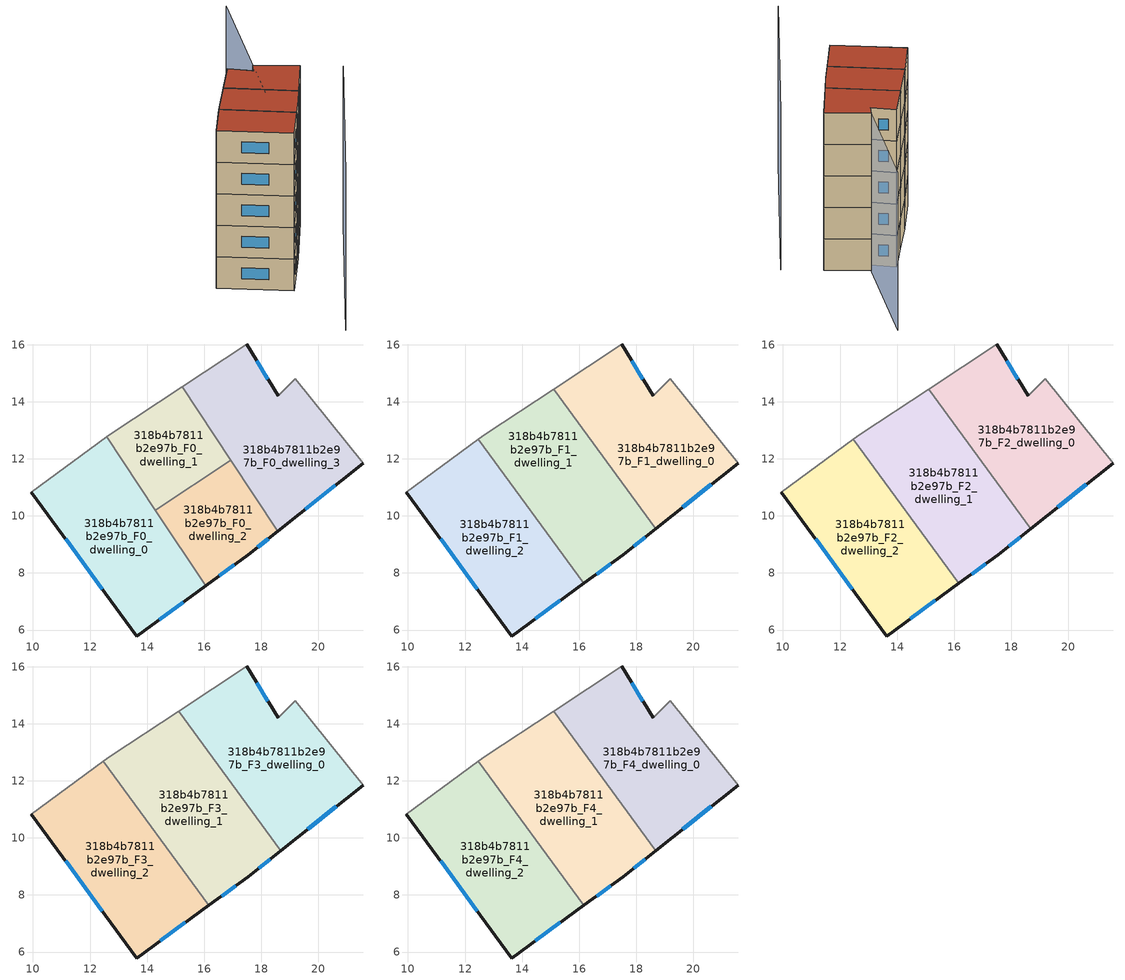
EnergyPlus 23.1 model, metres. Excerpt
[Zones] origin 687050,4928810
318b4b7811b2e97b_F0_dwelling_0
 floor ground (EU_floor_Construction): 12.59,12.77 16.05,7.55 13.64,5.79 9.95,10.83 z0
 wall outside (EU_wall_Construction): 9.95,10.83 13.64,5.79 16.05,7.55 z0:3
 wall adiabatic (EU_wall_Construction): 12.59,12.77 9.95,10.83 z0:3
 wall to 318b4b7811b2e97b_F0_dwelling_2 (EU_wall_Construction): 16.05,7.55 14.29,10.2 z0:3
 wall to 318b4b7811b2e97b_F0_dwelling_1 (EU_wall_Construction): 14.29,10.2 12.59,12.77 z0:3
 window (EU_Window_Construction): 14.42,6.36 15.26,6.98 / 11.15,9.19 12.44,7.43 z0.98:2.02
318b4b7811b2e97b_F0_dwelling_1
 floor ground (EU_floor_Construction): 15.22,14.52 16.93,11.94 14.29,10.2 12.59,12.77 12.71,12.86 z0
 wall to 318b4b7811b2e97b_F0_dwelling_2 (EU_wall_Construction): 14.29,10.2 16.93,11.94 z0:3
 wall adiabatic (EU_wall_Construction): 15.22,14.52 12.71,12.86 12.59,12.77 z0:3
 wall to 318b4b7811b2e97b_F0_dwelling_3 (EU_wall_Construction): 16.93,11.94 15.22,14.52 z0:3
318b4b7811b2e97b_F0_dwelling_2
 floor ground (EU_floor_Construction): 16.93,11.94 18.57,9.46 17.55,8.64 16.05,7.55 14.29,10.2 z0
 wall outside (EU_wall_Construction): 16.05,7.55 17.55,8.64 18.57,9.46 z0:3
 wall to 318b4b7811b2e97b_F0_dwelling_3 (EU_wall_Construction): 18.57,9.46 16.93,11.94 z0:3
 window (EU_Window_Construction): 17.88,8.91 18.24,9.2 / 16.53,7.9 17.06,8.29 z0.98:2.02
318b4b7811b2e97b_F0_dwelling_3
 floor ground (EU_floor_Construction): 19.19,14.81 21.56,11.85 18.57,9.46 15.22,14.52 17.48,16.02 18.58,14.2 z0
 wall outside (EU_wall_Construction): 18.57,9.46 21.56,11.85 / 18.58,14.2 17.48,16.02 z0:3
 wall adiabatic (EU_wall_Construction): 17.48,16.02 15.22,14.52 / 21.56,11.85 19.19,14.81 18.58,14.2 z0:3
 window (EU_Window_Construction): 19.55,10.24 20.59,11.07 / 18.23,14.79 17.84,15.43 z0.98:2.02
318b4b7811b2e97b_F1_dwelling_0
 floor to 318b4b7811b2e97b_F0_dwelling_3 (EU_floor_Construction): 19.19,14.81 21.56,11.85 18.68,9.55 16.9,11.98 15.22,14.52 17.48,16.02 18.58,14.2 z3
 floor to 318b4b7811b2e97b_F0_dwelling_1 (EU_floor_Construction): 15.22,14.52 16.9,11.98 15.1,14.44 z3
 wall outside (EU_wall_Construction): 18.68,9.55 21.56,11.85 / 18.58,14.2 17.48,16.02 z3:6
 wall adiabatic (EU_wall_Construction): 21.56,11.85 19.19,14.81 18.58,14.2 / 17.48,16.02 15.1,14.44 z3:6
 wall to 318b4b7811b2e97b_F1_dwelling_1 (EU_wall_Construction): 15.1,14.44 18.68,9.55 z3:6
 window (EU_Window_Construction): 19.62,10.3 20.63,11.1 / 18.23,14.79 17.84,15.43 z3.98:5.02
318b4b7811b2e97b_F1_dwelling_1
 floor to 318b4b7811b2e97b_F0_dwelling_1 (EU_floor_Construction): 15.1,14.44 16.91,11.98 16.93,11.94 14.29,10.2 12.59,12.77 12.71,12.86 z3
 floor to 318b4b7811b2e97b_F0_dwelling_2 (EU_floor_Construction): 16.93,11.94 18.57,9.46 17.55,8.64 16.16,7.64 14.32,10.16 14.29,10.2 z3
 floor to 318b4b7811b2e97b_F0_dwelling_0 (EU_floor_Construction): 12.59,12.77 14.32,10.16 12.47,12.68 z3
 floor to 318b4b7811b2e97b_F0_dwelling_3 (EU_floor_Construction): 16.91,11.98 18.68,9.55 18.57,9.46 z3
 wall outside (EU_wall_Construction): 16.16,7.64 17.55,8.64 18.68,9.55 z3:6
 wall adiabatic (EU_wall_Construction): 15.1,14.44 12.71,12.86 12.47,12.68 z3:6
 wall to 318b4b7811b2e97b_F1_dwelling_2 (EU_wall_Construction): 12.47,12.68 16.16,7.64 z3:6
 window (EU_Window_Construction): 17.92,8.94 18.31,9.26 / 16.61,7.96 17.1,8.31 z3.98:5.02
318b4b7811b2e97b_F1_dwelling_2
 floor to 318b4b7811b2e97b_F0_dwelling_0 (EU_floor_Construction): 14.32,10.16 16.04,7.55 13.64,5.79 9.95,10.83 12.47,12.68 z3
 floor to 318b4b7811b2e97b_F0_dwelling_2 (EU_floor_Construction): 14.32,10.16 16.16,7.64 16.04,7.55 z3
 wall outside (EU_wall_Construction): 9.95,10.83 13.64,5.79 16.16,7.64 z3:6
 wall adiabatic (EU_wall_Construction): 12.47,12.68 9.95,10.83 z3:6
 window (EU_Window_Construction): 14.46,6.39 15.34,7.04 / 11.15,9.19 12.44,7.43 z3.98:5.02
318b4b7811b2e97b_F2_dwelling_0
 floor to 318b4b7811b2e97b_F1_dwelling_0 (EU_floor_Construction): 19.19,14.81 21.56,11.85 18.68,9.55 15.1,14.44 17.48,16.02 18.58,14.2 z6
 wall outside (EU_wall_Construction): 18.68,9.55 21.56,11.85 / 18.58,14.2 17.48,16.02 z6:9
 wall adiabatic (EU_wall_Construction): 21.56,11.85 19.19,14.81 18.58,14.2 / 17.48,16.02 15.1,14.44 z6:9
 wall to 318b4b7811b2e97b_F2_dwelling_1 (EU_wall_Construction): 15.1,14.44 18.68,9.55 z6:9
 window (EU_Window_Construction): 19.62,10.3 20.63,11.1 / 18.23,14.79 17.84,15.43 z6.98:8.02
318b4b7811b2e97b_F2_dwelling_1
 floor to 318b4b7811b2e97b_F1_dwelling_1 (EU_floor_Construction): 15.1,14.44 18.68,9.55 17.55,8.64 16.16,7.64 12.47,12.68 12.71,12.86 z6
 wall outside (EU_wall_Construction): 16.16,7.64 17.55,8.64 18.68,9.55 z6:9
 wall adiabatic (EU_wall_Construction): 15.1,14.44 12.71,12.86 12.47,12.68 z6:9
 wall to 318b4b7811b2e97b_F2_dwelling_2 (EU_wall_Construction): 12.47,12.68 16.16,7.64 z6:9
 window (EU_Window_Construction): 17.92,8.94 18.31,9.26 / 16.61,7.96 17.1,8.31 z6.98:8.02
318b4b7811b2e97b_F2_dwelling_2
 floor to 318b4b7811b2e97b_F1_dwelling_2 (EU_floor_Construction): 12.47,12.68 16.16,7.64 13.64,5.79 9.95,10.83 z6
 wall outside (EU_wall_Construction): 9.95,10.83 13.64,5.79 16.16,7.64 z6:9
 wall adiabatic (EU_wall_Construction): 12.47,12.68 9.95,10.83 z6:9
 window (EU_Window_Construction): 14.46,6.39 15.34,7.04 / 11.15,9.19 12.44,7.43 z6.98:8.02
318b4b7811b2e97b_F3_dwelling_0
 floor to 318b4b7811b2e97b_F2_dwelling_0 (EU_floor_Construction): 19.19,14.81 21.56,11.85 18.68,9.55 15.1,14.44 17.48,16.02 18.58,14.2 z9
 wall outside (EU_wall_Construction): 18.68,9.55 21.56,11.85 / 18.58,14.2 17.48,16.02 z9:12
 wall adiabatic (EU_wall_Construction): 21.56,11.85 19.19,14.81 18.58,14.2 / 17.48,16.02 15.1,14.44 z9:12
 wall to 318b4b7811b2e97b_F3_dwelling_1 (EU_wall_Construction): 15.1,14.44 18.68,9.55 z9:12
 window (EU_Window_Construction): 19.62,10.3 20.63,11.1 / 18.23,14.79 17.84,15.43 z9.98:11.02
318b4b7811b2e97b_F3_dwelling_1
 floor to 318b4b7811b2e97b_F2_dwelling_1 (EU_floor_Construction): 15.1,14.44 18.68,9.55 17.55,8.64 16.16,7.64 12.47,12.68 12.71,12.86 z9
 wall outside (EU_wall_Construction): 16.16,7.64 17.55,8.64 18.68,9.55 z9:12
 wall adiabatic (EU_wall_Construction): 15.1,14.44 12.71,12.86 12.47,12.68 z9:12
 wall to 318b4b7811b2e97b_F3_dwelling_2 (EU_wall_Construction): 12.47,12.68 16.16,7.64 z9:12
 window (EU_Window_Construction): 17.92,8.94 18.31,9.26 / 16.61,7.96 17.1,8.31 z9.98:11.02
318b4b7811b2e97b_F3_dwelling_2
 floor to 318b4b7811b2e97b_F2_dwelling_2 (EU_floor_Construction): 12.47,12.68 16.16,7.64 13.64,5.79 9.95,10.83 z9
 wall outside (EU_wall_Construction): 9.95,10.83 13.64,5.79 16.16,7.64 z9:12
 wall adiabatic (EU_wall_Construction): 12.47,12.68 9.95,10.83 z9:12
 window (EU_Window_Construction): 14.46,6.39 15.34,7.04 / 11.15,9.19 12.44,7.43 z9.98:11.02
318b4b7811b2e97b_F4_dwelling_0
 floor to 318b4b7811b2e97b_F3_dwelling_0 (EU_floor_Construction): 19.19,14.81 21.56,11.85 18.68,9.55 15.1,14.44 17.48,16.02 18.58,14.2 z12
 wall outside (EU_wall_Construction): 18.68,9.55 21.56,11.85 / 18.58,14.2 17.48,16.02 z12:15
 wall adiabatic (EU_wall_Construction): 21.56,11.85 19.19,14.81 18.58,14.2 / 17.48,16.02 15.1,14.44 z12:15
 wall to 318b4b7811b2e97b_F4_dwelling_1 (EU_wall_Construction): 15.1,14.44 18.68,9.55 z12:15
 window (EU_Window_Construction): 19.62,10.3 20.63,11.1 / 18.23,14.79 17.84,15.43 z12.98:14.02
 roof outside (EU_roof_Construction): 21.56,11.85 19.19,14.81 18.58,14.2 17.48,16.02 15.1,14.44 18.68,9.55 z15
318b4b7811b2e97b_F4_dwelling_1
 floor to 318b4b7811b2e97b_F3_dwelling_1 (EU_floor_Construction): 15.1,14.44 18.68,9.55 17.55,8.64 16.16,7.64 12.47,12.68 12.71,12.86 z12
 wall outside (EU_wall_Construction): 16.16,7.64 17.55,8.64 18.68,9.55 z12:15
 wall adiabatic (EU_wall_Construction): 15.1,14.44 12.71,12.86 12.47,12.68 z12:15
 wall to 318b4b7811b2e97b_F4_dwelling_2 (EU_wall_Construction): 12.47,12.68 16.16,7.64 z12:15
 window (EU_Window_Construction): 17.92,8.94 18.31,9.26 / 16.61,7.96 17.1,8.31 z12.98:14.02
 roof outside (EU_roof_Construction): 17.55,8.64 18.68,9.55 15.1,14.44 12.71,12.86 12.47,12.68 16.16,7.64 z15
318b4b7811b2e97b_F4_dwelling_2
 floor to 318b4b7811b2e97b_F3_dwelling_2 (EU_floor_Construction): 12.47,12.68 16.16,7.64 13.64,5.79 9.95,10.83 z12
 wall outside (EU_wall_Construction): 9.95,10.83 13.64,5.79 16.16,7.64 z12:15
 wall adiabatic (EU_wall_Construction): 12.47,12.68 9.95,10.83 z12:15
 window (EU_Window_Construction): 14.46,6.39 15.34,7.04 / 11.15,9.19 12.44,7.43 z12.98:14.02
 roof outside (EU_roof_Construction): 16.16,7.64 12.47,12.68 9.95,10.83 13.64,5.79 z15
shading: 11.89,-1.06 23.7,9.16 / 16.7,11.41 24.49,22.04 z0:15
[Building]
EU S2 Campaign: North Axis=0; Terrain=City; Solar Distribution=FullExterior
[Site:Location]
Bologna: Latitude=44.5; Longitude=11.25; Time Zone=1; Elevation=37
[SizingPeriod:WeatherFileDays]
AnnualSizingPeriod: Begin Month=1; Begin Day of Month=1; End Month=12; End Day of Month=31; Day of Week for Start Day=Monday; Use Weather File Daylight Saving Period=No; Use Weather File Rain and Snow Indicators=No
[MATERIAL]
EU_InternalMass_Material: Roughness=MediumRough; Thickness=0.1; Conductivity=1; Density=1800; Specific Heat=900; Thermal Absorptance=0.9; Solar Absorptance=0.7; Visible Absorptance=0.7
[MATERIAL:NOMASS] Roughness=MediumRough; Thermal Absorptance=0.9; Solar Absorptance=0.7; Visible Absorptance=0.7
Name | Thermal Resistance
EU_wall_NoMass | 0.905828
EU_roof_NoMass | 0.37593
EU_floor_NoMass | 0.67114
[WINDOWMATERIAL:SIMPLEGLAZINGSYSTEM]
EU_Window_SimpleGlazing: UFactor=4.52486; Solar Heat Gain Coefficient=0.85; Visible Transmittance=0.85
[CONSTRUCTION]
EU_wall_Construction: EU_wall_NoMass
EU_roof_Construction: EU_roof_NoMass
EU_floor_Construction: EU_floor_NoMass
EU_InternalMass_Construction: EU_InternalMass_Material
EU_Window_Construction: EU_Window_SimpleGlazing
[ZONE] Type=1; Multiplier=1; Ceiling Height=autocalculate; Floor Area=autocalculate; Part of Total Floor Area=Yes
Name | Volume
318b4b7811b2e97b_F0_dwelling_0 | 58.6882
318b4b7811b2e97b_F1_dwelling_0; 318b4b7811b2e97b_F2_dwelling_0; 318b4b7811b2e97b_F3_dwelling_0; 318b4b7811b2e97b_F4_dwelling_0 | 58.6948
318b4b7811b2e97b_F0_dwelling_1 | 29.354
318b4b7811b2e97b_F1_dwelling_1; 318b4b7811b2e97b_F2_dwelling_1; 318b4b7811b2e97b_F3_dwelling_1; 318b4b7811b2e97b_F4_dwelling_1 | 58.6831
318b4b7811b2e97b_F0_dwelling_2 | 29.3459
318b4b7811b2e97b_F1_dwelling_2; 318b4b7811b2e97b_F2_dwelling_2; 318b4b7811b2e97b_F3_dwelling_2; 318b4b7811b2e97b_F4_dwelling_2 | 58.6875
318b4b7811b2e97b_F0_dwelling_3 | 58.6794
[INTERNALMASS] Construction=EU_InternalMass_Construction
Name | Zone or ZoneList | Surface Area
318b4b7811b2e97b_F0_dwelling_0_EU_InternalMass | 318b4b7811b2e97b_F0_dwelling_0 | 19.5624
318b4b7811b2e97b_F0_dwelling_1_EU_InternalMass | 318b4b7811b2e97b_F0_dwelling_1 | 9.78482
318b4b7811b2e97b_F0_dwelling_2_EU_InternalMass | 318b4b7811b2e97b_F0_dwelling_2 | 9.78214
318b4b7811b2e97b_F0_dwelling_3_EU_InternalMass | 318b4b7811b2e97b_F0_dwelling_3 | 19.5597
318b4b7811b2e97b_F1_dwelling_0_EU_InternalMass | 318b4b7811b2e97b_F1_dwelling_0 | 19.5648
318b4b7811b2e97b_F1_dwelling_1_EU_InternalMass | 318b4b7811b2e97b_F1_dwelling_1 | 19.5611
318b4b7811b2e97b_F1_dwelling_2_EU_InternalMass | 318b4b7811b2e97b_F1_dwelling_2 | 19.5624
318b4b7811b2e97b_F2_dwelling_0_EU_InternalMass | 318b4b7811b2e97b_F2_dwelling_0 | 19.5648
318b4b7811b2e97b_F2_dwelling_1_EU_InternalMass | 318b4b7811b2e97b_F2_dwelling_1 | 19.5611
318b4b7811b2e97b_F2_dwelling_2_EU_InternalMass | 318b4b7811b2e97b_F2_dwelling_2 | 19.5624
318b4b7811b2e97b_F3_dwelling_0_EU_InternalMass | 318b4b7811b2e97b_F3_dwelling_0 | 19.5648
318b4b7811b2e97b_F3_dwelling_1_EU_InternalMass | 318b4b7811b2e97b_F3_dwelling_1 | 19.5611
318b4b7811b2e97b_F3_dwelling_2_EU_InternalMass | 318b4b7811b2e97b_F3_dwelling_2 | 19.5624
318b4b7811b2e97b_F4_dwelling_0_EU_InternalMass | 318b4b7811b2e97b_F4_dwelling_0 | 19.5648
318b4b7811b2e97b_F4_dwelling_1_EU_InternalMass | 318b4b7811b2e97b_F4_dwelling_1 | 19.5611
318b4b7811b2e97b_F4_dwelling_2_EU_InternalMass | 318b4b7811b2e97b_F4_dwelling_2 | 19.5624
[OTHEREQUIPMENT] Fuel Type=Electricity; Design Level Calculation Method=Watts/Area; Power per Zone Floor Area=1; Fraction Latent=0; Fraction Radiant=0; Fraction Lost=0; Carbon Dioxide Generation Rate=0; EndUse Subcategory=EU_Step8_InternalGains
Name | Zone or ZoneList or Space or SpaceList | Schedule
EU_Step8_InternalGain_318b4b7811b2e97b_F0_dwelling_0_f000 | 318b4b7811b2e97b_F0_dwelling_0 | EU_Step8_GainSchedule_318b4b7811b2e97b_F0_dwelling_0_f000
EU_Step8_InternalGain_318b4b7811b2e97b_F0_dwelling_1_f000 | 318b4b7811b2e97b_F0_dwelling_1 | EU_Step8_GainSchedule_318b4b7811b2e97b_F0_dwelling_1_f000
EU_Step8_InternalGain_318b4b7811b2e97b_F0_dwelling_2_f000 | 318b4b7811b2e97b_F0_dwelling_2 | EU_Step8_GainSchedule_318b4b7811b2e97b_F0_dwelling_2_f000
EU_Step8_InternalGain_318b4b7811b2e97b_F0_dwelling_3_f000 | 318b4b7811b2e97b_F0_dwelling_3 | EU_Step8_GainSchedule_318b4b7811b2e97b_F0_dwelling_3_f000
EU_Step8_InternalGain_318b4b7811b2e97b_F1_dwelling_0_f000 | 318b4b7811b2e97b_F1_dwelling_0 | EU_Step8_GainSchedule_318b4b7811b2e97b_F1_dwelling_0_f000
EU_Step8_InternalGain_318b4b7811b2e97b_F1_dwelling_1_f000 | 318b4b7811b2e97b_F1_dwelling_1 | EU_Step8_GainSchedule_318b4b7811b2e97b_F1_dwelling_1_f000
EU_Step8_InternalGain_318b4b7811b2e97b_F1_dwelling_2_f000 | 318b4b7811b2e97b_F1_dwelling_2 | EU_Step8_GainSchedule_318b4b7811b2e97b_F1_dwelling_2_f000
EU_Step8_InternalGain_318b4b7811b2e97b_F2_dwelling_0_f000 | 318b4b7811b2e97b_F2_dwelling_0 | EU_Step8_GainSchedule_318b4b7811b2e97b_F2_dwelling_0_f000
EU_Step8_InternalGain_318b4b7811b2e97b_F2_dwelling_1_f000 | 318b4b7811b2e97b_F2_dwelling_1 | EU_Step8_GainSchedule_318b4b7811b2e97b_F2_dwelling_1_f000
EU_Step8_InternalGain_318b4b7811b2e97b_F2_dwelling_2_f000 | 318b4b7811b2e97b_F2_dwelling_2 | EU_Step8_GainSchedule_318b4b7811b2e97b_F2_dwelling_2_f000
EU_Step8_InternalGain_318b4b7811b2e97b_F3_dwelling_0_f000 | 318b4b7811b2e97b_F3_dwelling_0 | EU_Step8_GainSchedule_318b4b7811b2e97b_F3_dwelling_0_f000
EU_Step8_InternalGain_318b4b7811b2e97b_F3_dwelling_1_f000 | 318b4b7811b2e97b_F3_dwelling_1 | EU_Step8_GainSchedule_318b4b7811b2e97b_F3_dwelling_1_f000
EU_Step8_InternalGain_318b4b7811b2e97b_F3_dwelling_2_f000 | 318b4b7811b2e97b_F3_dwelling_2 | EU_Step8_GainSchedule_318b4b7811b2e97b_F3_dwelling_2_f000
EU_Step8_InternalGain_318b4b7811b2e97b_F4_dwelling_0_f000 | 318b4b7811b2e97b_F4_dwelling_0 | EU_Step8_GainSchedule_318b4b7811b2e97b_F4_dwelling_0_f000
EU_Step8_InternalGain_318b4b7811b2e97b_F4_dwelling_1_f000 | 318b4b7811b2e97b_F4_dwelling_1 | EU_Step8_GainSchedule_318b4b7811b2e97b_F4_dwelling_1_f000
EU_Step8_InternalGain_318b4b7811b2e97b_F4_dwelling_2_f000 | 318b4b7811b2e97b_F4_dwelling_2 | EU_Step8_GainSchedule_318b4b7811b2e97b_F4_dwelling_2_f000
[ZONEVENTILATION:DESIGNFLOWRATE] Schedule=EU_AlwaysOn; Design Flow Rate Calculation Method=AirChanges/Hour; Air Changes per Hour=0.73129; Ventilation Type=Natural; Fan Pressure Rise=0; Fan Total Efficiency=1; Constant Term Coefficient=1; Temperature Term Coefficient=0; Velocity Term Coefficient=0; Velocity Squared Term Coefficient=0; Minimum Indoor Temperature=-100; Maximum Indoor Temperature=100; Delta Temperature=-100; Minimum Outdoor Temperature=-100; Maximum Outdoor Temperature=100; Maximum Wind Speed=40
Name | Zone or ZoneList or Space or SpaceList
EU_ConstantAir_318b4b7811b2e97b_F0_dwelling_0 | 318b4b7811b2e97b_F0_dwelling_0
EU_ConstantAir_318b4b7811b2e97b_F0_dwelling_1 | 318b4b7811b2e97b_F0_dwelling_1
EU_ConstantAir_318b4b7811b2e97b_F0_dwelling_2 | 318b4b7811b2e97b_F0_dwelling_2
EU_ConstantAir_318b4b7811b2e97b_F0_dwelling_3 | 318b4b7811b2e97b_F0_dwelling_3
EU_ConstantAir_318b4b7811b2e97b_F1_dwelling_0 | 318b4b7811b2e97b_F1_dwelling_0
EU_ConstantAir_318b4b7811b2e97b_F1_dwelling_1 | 318b4b7811b2e97b_F1_dwelling_1
EU_ConstantAir_318b4b7811b2e97b_F1_dwelling_2 | 318b4b7811b2e97b_F1_dwelling_2
EU_ConstantAir_318b4b7811b2e97b_F2_dwelling_0 | 318b4b7811b2e97b_F2_dwelling_0
EU_ConstantAir_318b4b7811b2e97b_F2_dwelling_1 | 318b4b7811b2e97b_F2_dwelling_1
EU_ConstantAir_318b4b7811b2e97b_F2_dwelling_2 | 318b4b7811b2e97b_F2_dwelling_2
EU_ConstantAir_318b4b7811b2e97b_F3_dwelling_0 | 318b4b7811b2e97b_F3_dwelling_0
EU_ConstantAir_318b4b7811b2e97b_F3_dwelling_1 | 318b4b7811b2e97b_F3_dwelling_1
EU_ConstantAir_318b4b7811b2e97b_F3_dwelling_2 | 318b4b7811b2e97b_F3_dwelling_2
EU_ConstantAir_318b4b7811b2e97b_F4_dwelling_0 | 318b4b7811b2e97b_F4_dwelling_0
EU_ConstantAir_318b4b7811b2e97b_F4_dwelling_1 | 318b4b7811b2e97b_F4_dwelling_1
EU_ConstantAir_318b4b7811b2e97b_F4_dwelling_2 | 318b4b7811b2e97b_F4_dwelling_2
[HVACTEMPLATE:THERMOSTAT] Constant Heating Setpoint=20; Constant Cooling Setpoint=50
EU_HeatOnly_318b4b7811b2e97b_F0_dwelling_0; EU_HeatOnly_318b4b7811b2e97b_F0_dwelling_1; EU_HeatOnly_318b4b7811b2e97b_F0_dwelling_2; EU_HeatOnly_318b4b7811b2e97b_F0_dwelling_3; EU_HeatOnly_318b4b7811b2e97b_F1_dwelling_0; EU_HeatOnly_318b4b7811b2e97b_F1_dwelling_1; EU_HeatOnly_318b4b7811b2e97b_F1_dwelling_2; EU_HeatOnly_318b4b7811b2e97b_F2_dwelling_0; EU_HeatOnly_318b4b7811b2e97b_F2_dwelling_1; EU_HeatOnly_318b4b7811b2e97b_F2_dwelling_2; EU_HeatOnly_318b4b7811b2e97b_F3_dwelling_0; EU_HeatOnly_318b4b7811b2e97b_F3_dwelling_1; EU_HeatOnly_318b4b7811b2e97b_F3_dwelling_2; EU_HeatOnly_318b4b7811b2e97b_F4_dwelling_0; EU_HeatOnly_318b4b7811b2e97b_F4_dwelling_1; EU_HeatOnly_318b4b7811b2e97b_F4_dwelling_2
[HVACTEMPLATE:ZONE:IDEALLOADSAIRSYSTEM] System Availability Schedule=EU_AlwaysOn; Maximum Heating Supply Air Temperature=50; Minimum Cooling Supply Air Temperature=13; Maximum Heating Supply Air Humidity Ratio=0.0156; Minimum Cooling Supply Air Humidity Ratio=0.0077; Heating Limit=NoLimit; Cooling Limit=NoLimit; Heating Availability Schedule=EU_AlwaysOn; Cooling Availability Schedule=EU_CoolingOff; Dehumidification Control Type=ConstantSensibleHeatRatio; Cooling Sensible Heat Ratio=0.7; Dehumidification Setpoint=60; Humidification Control Type=None; Humidification Setpoint=30; Outdoor Air Method=None; Outdoor Air Flow Rate per Person=0.00944; Outdoor Air Flow Rate per Zone Floor Area=0; Outdoor Air Flow Rate per Zone=0; Demand Controlled Ventilation Type=None; Outdoor Air Economizer Type=NoEconomizer; Heat Recovery Type=None; Sensible Heat Recovery Effectiveness=0.7; Latent Heat Recovery Effectiveness=0.65
Name | Template Thermostat
318b4b7811b2e97b_F0_dwelling_0 | EU_HeatOnly_318b4b7811b2e97b_F0_dwelling_0
318b4b7811b2e97b_F0_dwelling_1 | EU_HeatOnly_318b4b7811b2e97b_F0_dwelling_1
318b4b7811b2e97b_F0_dwelling_2 | EU_HeatOnly_318b4b7811b2e97b_F0_dwelling_2
318b4b7811b2e97b_F0_dwelling_3 | EU_HeatOnly_318b4b7811b2e97b_F0_dwelling_3
318b4b7811b2e97b_F1_dwelling_0 | EU_HeatOnly_318b4b7811b2e97b_F1_dwelling_0
318b4b7811b2e97b_F1_dwelling_1 | EU_HeatOnly_318b4b7811b2e97b_F1_dwelling_1
318b4b7811b2e97b_F1_dwelling_2 | EU_HeatOnly_318b4b7811b2e97b_F1_dwelling_2
318b4b7811b2e97b_F2_dwelling_0 | EU_HeatOnly_318b4b7811b2e97b_F2_dwelling_0
318b4b7811b2e97b_F2_dwelling_1 | EU_HeatOnly_318b4b7811b2e97b_F2_dwelling_1
318b4b7811b2e97b_F2_dwelling_2 | EU_HeatOnly_318b4b7811b2e97b_F2_dwelling_2
318b4b7811b2e97b_F3_dwelling_0 | EU_HeatOnly_318b4b7811b2e97b_F3_dwelling_0
318b4b7811b2e97b_F3_dwelling_1 | EU_HeatOnly_318b4b7811b2e97b_F3_dwelling_1
318b4b7811b2e97b_F3_dwelling_2 | EU_HeatOnly_318b4b7811b2e97b_F3_dwelling_2
318b4b7811b2e97b_F4_dwelling_0 | EU_HeatOnly_318b4b7811b2e97b_F4_dwelling_0
318b4b7811b2e97b_F4_dwelling_1 | EU_HeatOnly_318b4b7811b2e97b_F4_dwelling_1
318b4b7811b2e97b_F4_dwelling_2 | EU_HeatOnly_318b4b7811b2e97b_F4_dwelling_2
[SIZING:ZONE] Zone Cooling Design Supply Air Temperature Input Method=SupplyAirTemperature; Zone Cooling Design Supply Air Temperature=13; Zone Heating Design Supply Air Temperature Input Method=SupplyAirTemperature; Zone Heating Design Supply Air Temperature=50; Zone Cooling Design Supply Air Humidity Ratio=0.008; Zone Heating Design Supply Air Humidity Ratio=0.008; Cooling Design Air Flow Method=DesignDay; Cooling Design Air Flow Rate=0; Cooling Minimum Air Flow per Zone Floor Area=0.000762; Cooling Minimum Air Flow=0; Cooling Minimum Air Flow Fraction=0.2; Heating Design Air Flow Method=DesignDay; Heating Design Air Flow Rate=0; Heating Maximum Air Flow per Zone Floor Area=0.002032; Heating Maximum Air Flow=0.141576; Heating Maximum Air Flow Fraction=0.3; Account for Dedicated Outdoor Air System=No; Dedicated Outdoor Air System Control Strategy=NeutralSupplyAir; Dedicated Outdoor Air Low Setpoint Temperature for Design=autosize; Dedicated Outdoor Air High Setpoint Temperature for Design=autosize; Zone Load Sizing Method=Sensible Load Only No Latent Load; Zone Latent Cooling Design Supply Air Humidity Ratio Input Method=HumidityRatioDifference; Zone Cooling Design Supply Air Humidity Ratio Difference=0.005; Zone Latent Heating Design Supply Air Humidity Ratio Input Method=HumidityRatioDifference; Zone Humidification Design Supply Air Humidity Ratio Difference=0.005
318b4b7811b2e97b_F0_dwelling_0; 318b4b7811b2e97b_F0_dwelling_1; 318b4b7811b2e97b_F0_dwelling_2; 318b4b7811b2e97b_F0_dwelling_3; 318b4b7811b2e97b_F1_dwelling_0; 318b4b7811b2e97b_F1_dwelling_1; 318b4b7811b2e97b_F1_dwelling_2; 318b4b7811b2e97b_F2_dwelling_0; 318b4b7811b2e97b_F2_dwelling_1; 318b4b7811b2e97b_F2_dwelling_2; 318b4b7811b2e97b_F3_dwelling_0; 318b4b7811b2e97b_F3_dwelling_1; 318b4b7811b2e97b_F3_dwelling_2; 318b4b7811b2e97b_F4_dwelling_0; 318b4b7811b2e97b_F4_dwelling_1; 318b4b7811b2e97b_F4_dwelling_2
[SCHEDULE:CONSTANT]
Name | Hourly Value
EU_AlwaysOn | 1
EU_CoolingOff | 0
[SCHEDULE:FILE] Column Number=1; Rows to Skip at Top=0; Number of Hours of Data=8760; Column Separator=Comma; Interpolate to Timestep=No; Minutes per Item=60; Adjust Schedule for Daylight Savings=Yes
Name | File
EU_Step8_GainSchedule_318b4b7811b2e97b_F0_dwelling_0_f000 | ../../schedules/318b4b7811b2e97b/318b4b7811b2e97b_F0_dwelling_0_f000_gain.csv
EU_Step8_GainSchedule_318b4b7811b2e97b_F0_dwelling_1_f000 | ../../schedules/318b4b7811b2e97b/318b4b7811b2e97b_F0_dwelling_1_f000_gain.csv
EU_Step8_GainSchedule_318b4b7811b2e97b_F0_dwelling_2_f000 | ../../schedules/318b4b7811b2e97b/318b4b7811b2e97b_F0_dwelling_2_f000_gain.csv
EU_Step8_GainSchedule_318b4b7811b2e97b_F0_dwelling_3_f000 | ../../schedules/318b4b7811b2e97b/318b4b7811b2e97b_F0_dwelling_3_f000_gain.csv
EU_Step8_GainSchedule_318b4b7811b2e97b_F1_dwelling_0_f000 | ../../schedules/318b4b7811b2e97b/318b4b7811b2e97b_F1_dwelling_0_f000_gain.csv
EU_Step8_GainSchedule_318b4b7811b2e97b_F1_dwelling_1_f000 | ../../schedules/318b4b7811b2e97b/318b4b7811b2e97b_F1_dwelling_1_f000_gain.csv
EU_Step8_GainSchedule_318b4b7811b2e97b_F1_dwelling_2_f000 | ../../schedules/318b4b7811b2e97b/318b4b7811b2e97b_F1_dwelling_2_f000_gain.csv
EU_Step8_GainSchedule_318b4b7811b2e97b_F2_dwelling_0_f000 | ../../schedules/318b4b7811b2e97b/318b4b7811b2e97b_F2_dwelling_0_f000_gain.csv
EU_Step8_GainSchedule_318b4b7811b2e97b_F2_dwelling_1_f000 | ../../schedules/318b4b7811b2e97b/318b4b7811b2e97b_F2_dwelling_1_f000_gain.csv
EU_Step8_GainSchedule_318b4b7811b2e97b_F2_dwelling_2_f000 | ../../schedules/318b4b7811b2e97b/318b4b7811b2e97b_F2_dwelling_2_f000_gain.csv
EU_Step8_GainSchedule_318b4b7811b2e97b_F3_dwelling_0_f000 | ../../schedules/318b4b7811b2e97b/318b4b7811b2e97b_F3_dwelling_0_f000_gain.csv
EU_Step8_GainSchedule_318b4b7811b2e97b_F3_dwelling_1_f000 | ../../schedules/318b4b7811b2e97b/318b4b7811b2e97b_F3_dwelling_1_f000_gain.csv
EU_Step8_GainSchedule_318b4b7811b2e97b_F3_dwelling_2_f000 | ../../schedules/318b4b7811b2e97b/318b4b7811b2e97b_F3_dwelling_2_f000_gain.csv
EU_Step8_GainSchedule_318b4b7811b2e97b_F4_dwelling_0_f000 | ../../schedules/318b4b7811b2e97b/318b4b7811b2e97b_F4_dwelling_0_f000_gain.csv
EU_Step8_GainSchedule_318b4b7811b2e97b_F4_dwelling_1_f000 | ../../schedules/318b4b7811b2e97b/318b4b7811b2e97b_F4_dwelling_1_f000_gain.csv
EU_Step8_GainSchedule_318b4b7811b2e97b_F4_dwelling_2_f000 | ../../schedules/318b4b7811b2e97b/318b4b7811b2e97b_F4_dwelling_2_f000_gain.csv
